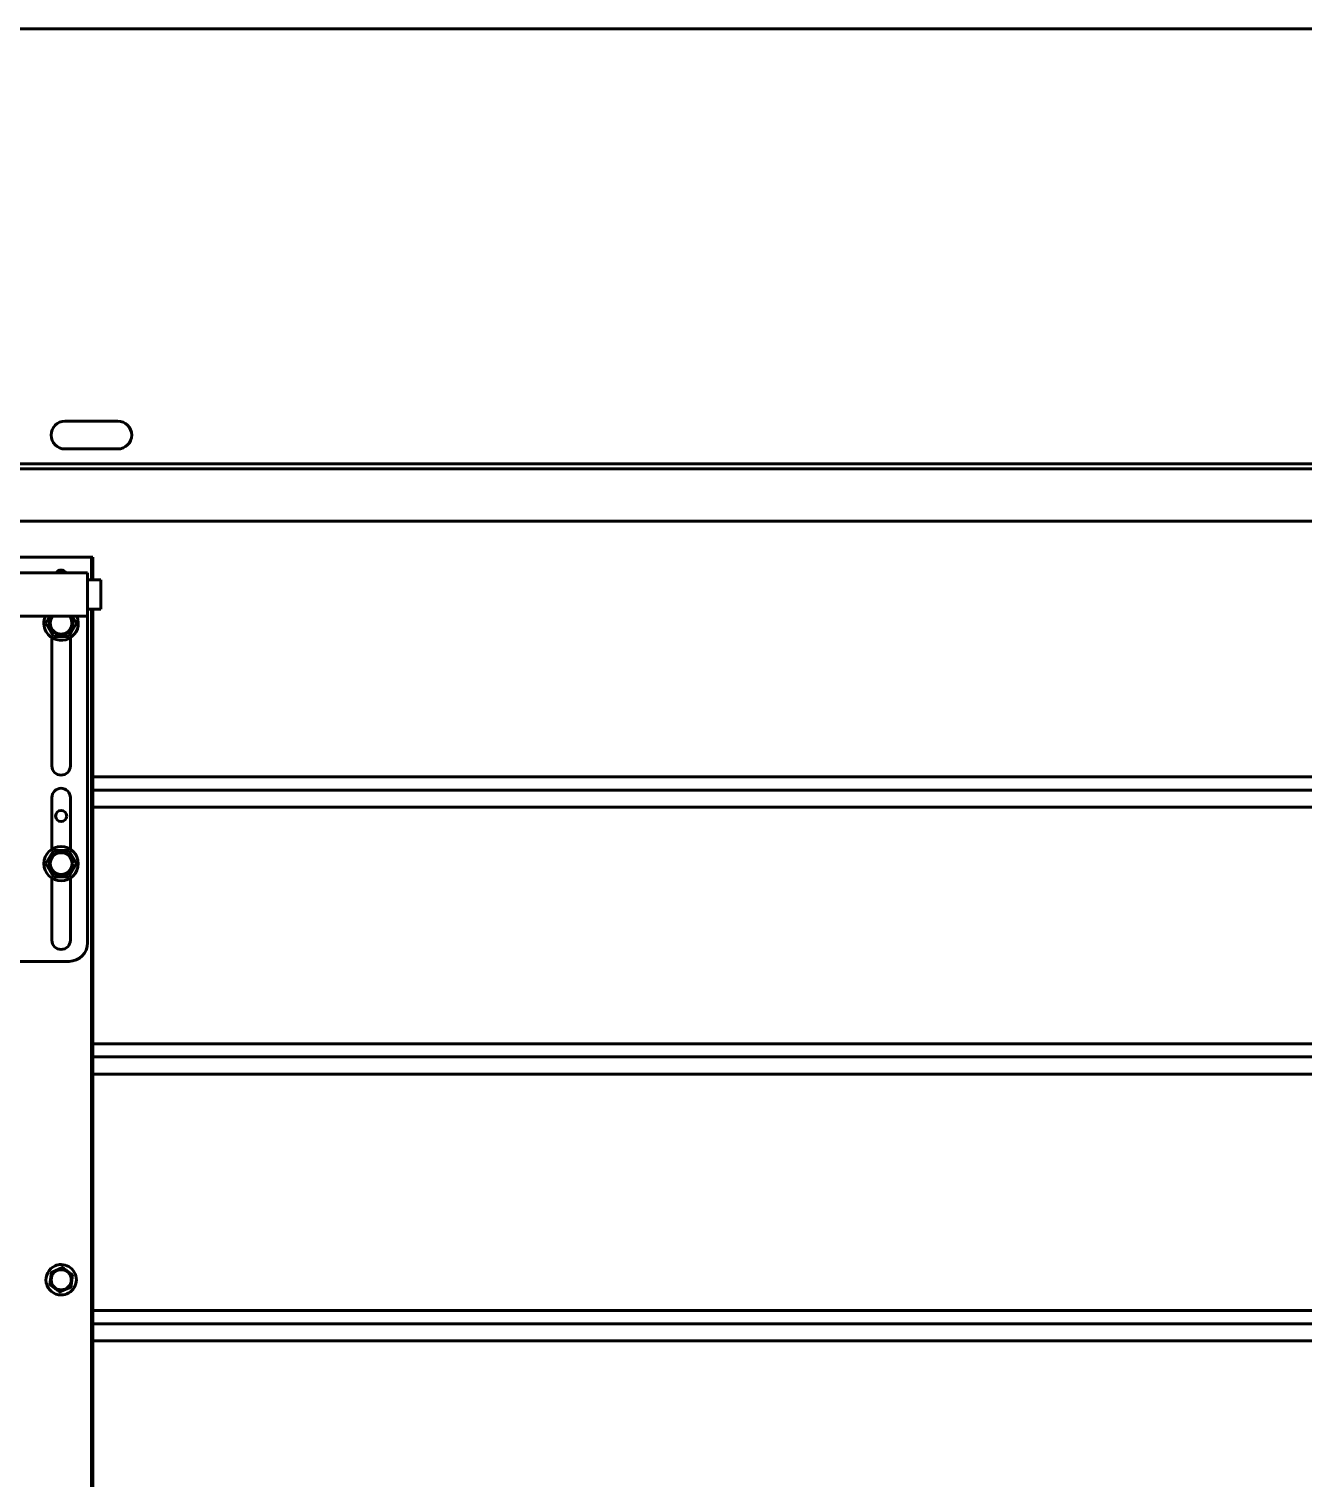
# Model space of a CAD drawing. Header units: millimetres. Extents: x 0 to 840, y 0 to 594.
# Drawn here: x 67.46 to 99.6, y 523.9 to 560.46 of the extents above; entities that cross this region are included whole.
import ezdxf

# ---------------------------------------------------------------- set-up
doc = ezdxf.new("R2010")
doc.units = ezdxf.units.MM
doc.linetypes.add('K5LT_BASIC', pattern=[0])
doc.layers.add('Системный слой', color=7, linetype='Continuous')

# ---------------------------------------------------------------- blocks, each defined once
blk = doc.blocks.new('U0')
at = {"layer": 'Системный слой', "color": 5, "linetype": 'K5LT_BASIC', "lineweight": 60, "true_color": 0x0000ff}
blk.add_line((246.109, 560.464), (51.363, 560.464), dxfattribs=at)

msp = doc.modelspace()

# ---------------------------------------------------------------- linework, layer by layer
at = {"layer": 'Системный слой', "color": 5, "linetype": 'K5LT_BASIC', "lineweight": 60, "true_color": 0x0000ff}
for p, q in [((69.70023, 550.56788), (68.3669, 550.56788)), ((68.3669, 549.86788), (69.70023, 549.86788)), ((64.46929, 549.48946), (148.73595, 549.48946)), ((148.73595, 549.36849), (64.46929, 549.36849)), ((148.73595, 548.04279), (64.46929, 548.04279)), ((67.08032, 547.13947), (69.03595, 547.13947)), ((69.06929, 547.13947), (69.03595, 547.13947)), ((69.03595, 547.13947), (69.03595, 546.56284)), ((69.06929, 547.13947), (69.06929, 546.56284)), ((64.60262, 546.73951), (68.93595, 546.73951)), ((68.93595, 546.73951), (68.93595, 545.65284)), ((69.26929, 546.56284), (68.93595, 546.56284)), ((69.26929, 546.25618), (69.26929, 546.56284)), ((69.26929, 545.82951), (69.26929, 546.25618)), ((64.60262, 545.65284), (68.93595, 545.65284)), ((67.88439, 545.4728), (67.98833, 545.65284)), ((68.55024, 545.65284), (68.65419, 545.4728)), ((69.26929, 545.82951), (68.93595, 545.82951)), ((68.93595, 545.65284), (68.93595, 537.40613)), ((69.03595, 545.82951), (69.03595, 515.01859)), ((69.06929, 545.82951), (69.06929, 515.01859)), ((68.07684, 545.13947), (67.88439, 545.4728)), ((68.46174, 545.13947), (68.07684, 545.13947)), ((68.46174, 545.13947), (68.65419, 545.4728)), ((68.03595, 545.10765), (68.03595, 541.8728)), ((68.50262, 541.8728), (68.50262, 545.10765)), ((148.73595, 541.59554), (69.06929, 541.59554)), ((148.73595, 541.2622), (69.06929, 541.2622)), ((68.03595, 541.0728), (68.03595, 539.77128)), ((68.50262, 539.77128), (68.50262, 541.0728)), ((148.73595, 540.82887), (69.06929, 540.82887)), ((67.88439, 539.40613), (68.07684, 539.73947)), ((68.07684, 539.73947), (68.46174, 539.73947)), ((68.46174, 539.73947), (68.65419, 539.40613)), ((68.07684, 539.0728), (67.88439, 539.40613)), ((68.46174, 539.0728), (68.65419, 539.40613)), ((68.03595, 539.04099), (68.03595, 537.4728)), ((68.46174, 539.0728), (68.07684, 539.0728)), ((68.50262, 537.4728), (68.50262, 539.04099)), ((64.56929, 536.93947), (68.46929, 536.93947)), ((148.73595, 534.8622), (69.06929, 534.8622)), ((148.73595, 534.52887), (69.06929, 534.52887)), ((148.73595, 534.09554), (69.06929, 534.09554)), ((67.98644, 528.78554), (68.02366, 529.0912)), ((68.02366, 529.0912), (68.30697, 529.2118)), ((68.02366, 529.0912), (68.02554, 529.0912)), ((68.26929, 529.28947), (68.26975, 529.28947)), ((68.30697, 529.2118), (68.30885, 529.2118)), ((67.98644, 528.78554), (67.98832, 528.78554)), ((68.23253, 528.60047), (67.98644, 528.78554)), ((68.23253, 528.60047), (68.23441, 528.60047)), ((68.26929, 528.5228), (68.26975, 528.5228)), ((148.73595, 528.12887), (69.06929, 528.12887)), ((148.73595, 527.79554), (69.06929, 527.79554)), ((148.73595, 527.3622), (69.06929, 527.3622))]:
    msp.add_line(p, q, dxfattribs=at)
for centre, radius in [((68.26929, 540.60613), 0.14), ((68.26929, 539.40613), 0.43333), ((68.26929, 539.40613), 0.29667), ((68.26929, 539.40613), 0.28333), ((68.26929, 539.40613), 0.2744)]:
    msp.add_circle(centre, radius, dxfattribs=at)
for centre, radius, start, end in [((68.3669, 550.21788), 0.35, 90, 270), ((69.70023, 550.21788), 0.35, 270, 90), ((68.26929, 546.6728), 0.14, 90, 151.544365), ((68.26929, 546.6728), 0.14, 28.455727, 90), ((68.26929, 545.4728), 0.43333, 155.450515, 210), ((68.26929, 545.4728), 0.43333, 210, 24.549485), ((68.26929, 545.4728), 0.29667, 142.635793, 300), ((68.26929, 545.4728), 0.28333, 140.547487, 300), ((68.26929, 545.4728), 0.2744, 138.995243, 300), ((68.26929, 545.4728), 0.2744, 300, 41.004757), ((68.26929, 545.4728), 0.28333, 300, 39.452513), ((68.26929, 545.4728), 0.29667, 300, 37.364207), ((68.26929, 541.8728), 0.23333, 180, 0), ((68.26929, 541.0728), 0.23333, 0, 180), ((68.26929, 537.4728), 0.23333, 180, 0), ((68.46929, 537.40613), 0.46667, 270, 0)]:
    msp.add_arc(centre, radius, start, end, dxfattribs=at)
for centre, start_param, end_param in [((68.26929, 528.90613), 0.40242783, 3.14159265), ((68.26975, 528.90613), 0.40242783, 3.14159265), ((68.26929, 528.90613), 0, 0.40242783), ((68.26975, 528.90613), 0, 0.40242783), ((68.26975, 528.90613), 3.14159265, 6.28318531)]:
    msp.add_ellipse(centre, major_axis=(0, 0.38333), ratio=0.99996192, start_param=start_param, end_param=end_param, dxfattribs=at)
msp.add_ellipse((68.27191, 528.90613), major_axis=(0, 0.25333), ratio=0.99996192, dxfattribs=at)
for points, knots in [([(67.98832, 528.78554), (67.98862, 528.78796), (67.98924, 528.79292), (67.99019, 528.80059), (67.9912, 528.80873), (67.99228, 528.81745), (67.99323, 528.82515), (67.99405, 528.83175), (67.99471, 528.83711), (67.99557, 528.84407), (67.9967, 528.85324), (67.9982, 528.86539), (67.99983, 528.87864), (68.00152, 528.89237), (68.00315, 528.90571), (68.00477, 528.91894), (68.0063, 528.93149), (68.00772, 528.94314), (68.00902, 528.95383), (68.01026, 528.96406), (68.01148, 528.97416), (68.01272, 528.98442), (68.01398, 528.99485), (68.01525, 529.00537), (68.01653, 529.01597), (68.01781, 529.02662), (68.01909, 529.03732), (68.02082, 529.05168), (68.02254, 529.06607), (68.02425, 529.08043), (68.02511, 529.08762), (68.02554, 529.0912)], [0, 0, 0, 0, 0.02442441, 0.04986183, 0.07681405, 0.10580713, 0.13664912, 0.15325866, 0.17116533, 0.1896229, 0.22180629, 0.26141225, 0.30860636, 0.35114871, 0.39492654, 0.43799504, 0.47933657, 0.51629679, 0.55063656, 0.58280408, 0.61525004, 0.64850207, 0.68228258, 0.71658399, 0.75103595, 0.78588381, 0.82088142, 0.85629899, 0.92772619, 0.96388588, 1, 1, 1, 1]), ([(68.1674, 529.1515), (68.16279, 529.14953), (68.15589, 529.1466), (68.14675, 529.14271), (68.13775, 529.13888), (68.12885, 529.13509), (68.12006, 529.13136), (68.11359, 529.12861), (68.10517, 529.12503), (68.09692, 529.12152), (68.08885, 529.11809), (68.07994, 529.1143), (68.07061, 529.11034), (68.05803, 529.105), (68.04381, 529.09896), (68.03207, 529.09397), (68.02554, 529.0912)], [0, 0, 0, 0, 0.09606073, 0.14363661, 0.19070543, 0.28400644, 0.32988884, 0.37495713, 0.41975507, 0.50689559, 0.54883365, 0.59016308, 0.69551982, 0.74678744, 0.85835041, 1, 1, 1, 1]), ([(68.1674, 529.1515), (68.1743, 529.15443), (68.18345, 529.15833), (68.19481, 529.16317), (68.20152, 529.16603), (68.20816, 529.16885), (68.2147, 529.17164), (68.22115, 529.17439), (68.22955, 529.17797), (68.23778, 529.18148), (68.24582, 529.18491), (68.2547, 529.18869), (68.26399, 529.19266), (68.27652, 529.198), (68.29067, 529.20404), (68.30235, 529.20902), (68.30885, 529.2118)], [0, 0, 0, 0, 0.14363661, 0.19070543, 0.23764794, 0.28400644, 0.32988884, 0.37495713, 0.41975507, 0.50689559, 0.54883365, 0.59016308, 0.69551982, 0.74678744, 0.85835041, 1, 1, 1, 1]), ([(68.30885, 529.2118), (68.31112, 529.2101), (68.31421, 529.20778), (68.31811, 529.20485), (68.32051, 529.20306), (68.3227, 529.20141), (68.32548, 529.19933), (68.32906, 529.19665), (68.33381, 529.19308), (68.33918, 529.18905), (68.34533, 529.18444), (68.3524, 529.17914), (68.35896, 529.17421), (68.36479, 529.16984), (68.37132, 529.16493), (68.38022, 529.15826), (68.38958, 529.15122), (68.39852, 529.14451), (68.40671, 529.13836), (68.41605, 529.13133), (68.42751, 529.12272), (68.43855, 529.11442), (68.44908, 529.10649), (68.45732, 529.1003), (68.46573, 529.09397), (68.47433, 529.08749), (68.48304, 529.08093), (68.49186, 529.07429), (68.50072, 529.06761), (68.50967, 529.06087), (68.52172, 529.05179), (68.53687, 529.04036), (68.54892, 529.03128), (68.55494, 529.02673)], [0, 0, 0, 0, 0.02830772, 0.03854536, 0.04843756, 0.0579819, 0.06571773, 0.08280207, 0.10217595, 0.12432428, 0.14886413, 0.17771198, 0.21078702, 0.22903581, 0.24865316, 0.29015721, 0.33682121, 0.36175454, 0.39792255, 0.43532326, 0.47411897, 0.53553545, 0.56792557, 0.60072965, 0.63461962, 0.66922174, 0.70457257, 0.74012892, 0.77623715, 0.81259492, 0.84955239, 0.92426905, 1, 1, 1, 1]), ([(68.23441, 528.60047), (68.23216, 528.60217), (68.22908, 528.60449), (68.2252, 528.60742), (68.22283, 528.60921), (68.22064, 528.61086), (68.21788, 528.61294), (68.21432, 528.61562), (68.2096, 528.61919), (68.20425, 528.62322), (68.19813, 528.62783), (68.1911, 528.63313), (68.18456, 528.63806), (68.17876, 528.64243), (68.17225, 528.64734), (68.16537, 528.65252), (68.1581, 528.65799), (68.15218, 528.66245), (68.14512, 528.66776), (68.13695, 528.67391), (68.1251, 528.68283), (68.11095, 528.69348), (68.09717, 528.70383), (68.08634, 528.71197), (68.07792, 528.7183), (68.0693, 528.72478), (68.06056, 528.73134), (68.05172, 528.73798), (68.04282, 528.74466), (68.03384, 528.7514), (68.02173, 528.76048), (68.0065, 528.77191), (67.99438, 528.78099), (67.98832, 528.78554)], [0, 0, 0, 0, 0.02830772, 0.03854536, 0.04843756, 0.0579819, 0.06571773, 0.08280207, 0.10217595, 0.12432428, 0.14886413, 0.17771198, 0.21078702, 0.22903581, 0.24865316, 0.29015721, 0.31264128, 0.33682121, 0.36175454, 0.39792255, 0.43532326, 0.50445583, 0.56792557, 0.60072965, 0.63461962, 0.66922174, 0.70457257, 0.74012892, 0.77623715, 0.81259492, 0.84955239, 0.92426905, 1, 1, 1, 1]), ([(68.51772, 528.72107), (68.51188, 528.71858), (68.50262, 528.71462), (68.48481, 528.70702), (68.47024, 528.70081), (68.45647, 528.69494), (68.4484, 528.6915), (68.43971, 528.68779), (68.42893, 528.6832), (68.41634, 528.67783), (68.40222, 528.67182), (68.38953, 528.66641), (68.37862, 528.66177), (68.36723, 528.65692), (68.35654, 528.65237), (68.34628, 528.64801), (68.33876, 528.64481), (68.33134, 528.64165), (68.32407, 528.63856), (68.31693, 528.63553), (68.30547, 528.63066), (68.29392, 528.62575), (68.28126, 528.62037), (68.27196, 528.61642), (68.26183, 528.61211), (68.25296, 528.60835), (68.24382, 528.60447), (68.23802, 528.602), (68.23441, 528.60047)], [0, 0, 0, 0, 0.06372659, 0.10054749, 0.19201999, 0.21941954, 0.24687763, 0.27751016, 0.31120572, 0.36040635, 0.40969623, 0.45909832, 0.49296058, 0.52354536, 0.57786286, 0.60439694, 0.63067267, 0.65648012, 0.6820713, 0.70695331, 0.73139176, 0.80268789, 0.82900321, 0.86571062, 0.90169175, 0.93725789, 0.96090636, 1, 1, 1, 1]), ([(68.55494, 529.02673), (68.55465, 529.02431), (68.55406, 529.01935), (68.55315, 529.01168), (68.55217, 529.00354), (68.55113, 528.99482), (68.55021, 528.98712), (68.54942, 528.98052), (68.54877, 528.97516), (68.54794, 528.9682), (68.54684, 528.95903), (68.54538, 528.94688), (68.54378, 528.93363), (68.54212, 528.9199), (68.54051, 528.90656), (68.5389, 528.89333), (68.53738, 528.88078), (68.53596, 528.86913), (68.53465, 528.85844), (68.53341, 528.84821), (68.53217, 528.83811), (68.53091, 528.82785), (68.52963, 528.81742), (68.52834, 528.8069), (68.52703, 528.79629), (68.52572, 528.78565), (68.5244, 528.77495), (68.52263, 528.76059), (68.52084, 528.7462), (68.51906, 528.73184), (68.51817, 528.72465), (68.51772, 528.72107)], [0, 0, 0, 0, 0.02442441, 0.04986183, 0.07681405, 0.10580713, 0.13664912, 0.15325866, 0.17116533, 0.1896229, 0.22180629, 0.26141225, 0.30860636, 0.35114871, 0.39492654, 0.43799504, 0.47933657, 0.51629679, 0.55063656, 0.58280408, 0.61525004, 0.64850207, 0.68228258, 0.71658399, 0.75103595, 0.78588381, 0.82088142, 0.85629899, 0.92772619, 0.96388588, 1, 1, 1, 1])]:
    msp.add_open_spline(points, degree=3, knots=knots, dxfattribs=at)

# ---------------------------------------------------------------- block references
at = {"layer": 'Системный слой'}
msp.add_blockref('U0', (0, 0), dxfattribs=at)

doc.saveas('drawing.dxf')
